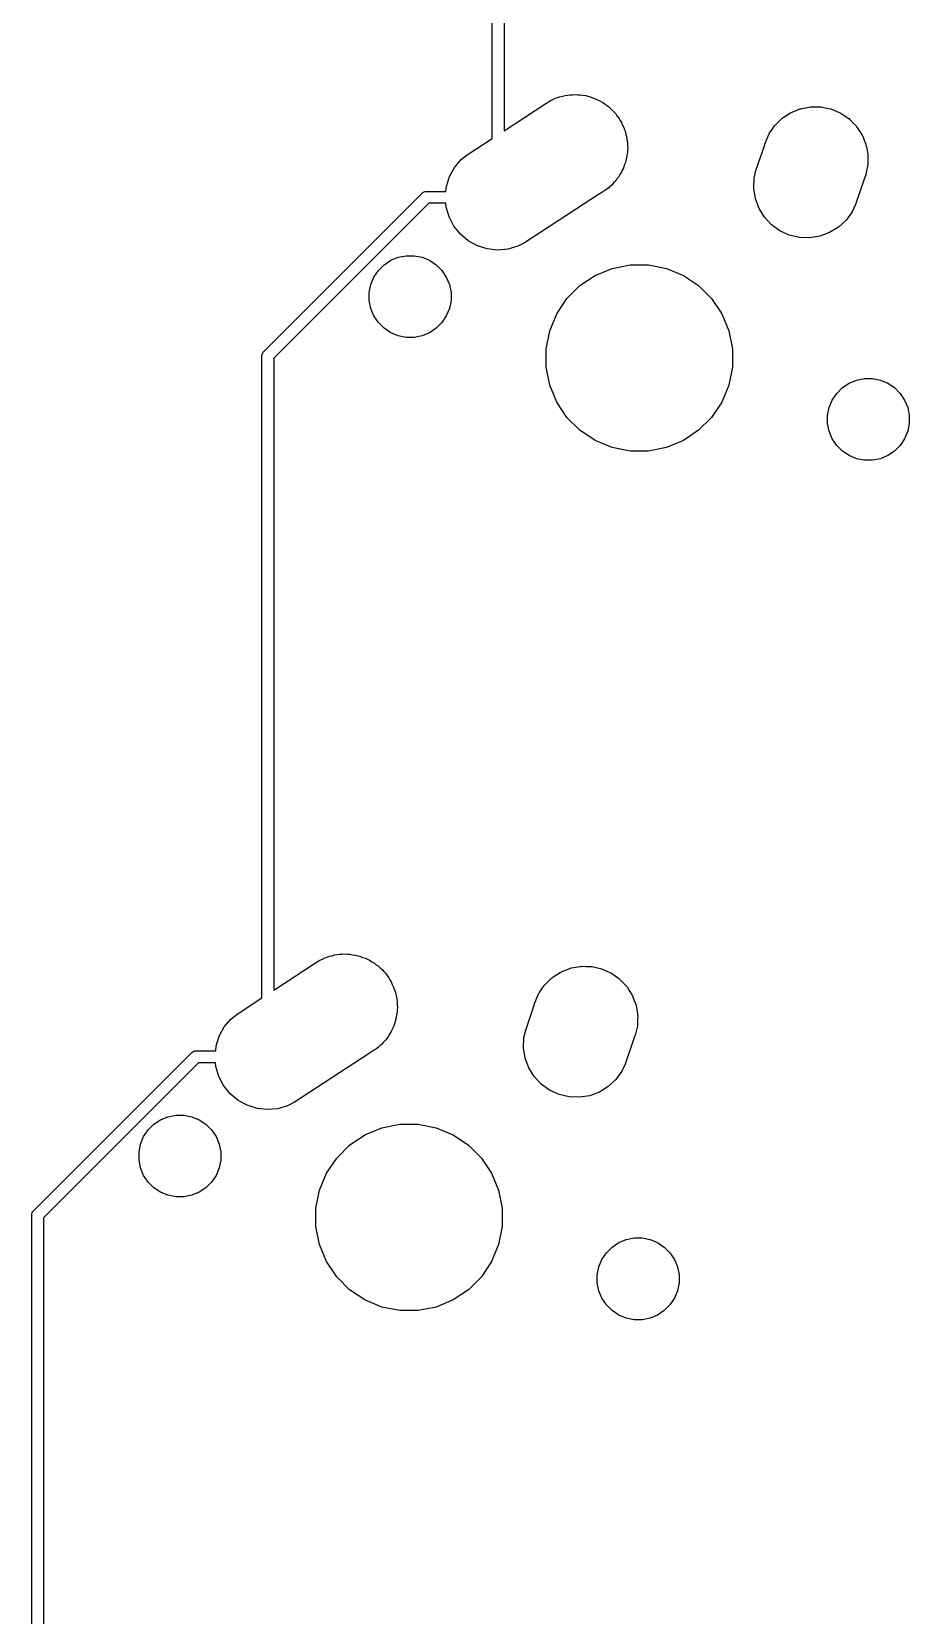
# Model space of a CAD drawing. Extents: x -662 to -203, y -195 to -58.
# Drawn here: x -419.14 to -400.34, y -155 to -121.09 of the extents above; entities that cross this region are included whole.
import ezdxf

# ---------------------------------------------------------------- set-up
doc = ezdxf.new("R2010")
doc.units = 0
doc.layers.add('BLACK', color=7, linetype='CONTINUOUS')

msp = doc.modelspace()

# ---------------------------------------------------------------- linework, layer by layer
at = {"layer": 'BLACK', "linetype": 'CONTINUOUS'}
for p, q in [((-409.276, -123.376), (-409.276, -109.634)), ((-409.022, -109.68), (-409.022, -123.21)), ((-409.022, -123.21), (-408.125, -122.626)), ((-408.125, -122.626), (-408.038, -122.568)), ((-408.038, -122.568), (-407.981, -122.544)), ((-407.981, -122.544), (-407.926, -122.516)), ((-407.926, -122.516), (-407.879, -122.502)), ((-407.879, -122.502), (-407.834, -122.483)), ((-407.834, -122.483), (-407.773, -122.471)), ((-407.773, -122.471), (-407.714, -122.454)), ((-407.714, -122.454), (-407.665, -122.449)), ((-407.665, -122.449), (-407.616, -122.44)), ((-407.616, -122.44), (-407.554, -122.44)), ((-407.554, -122.44), (-407.493, -122.434)), ((-407.493, -122.434), (-407.444, -122.44)), ((-407.444, -122.44), (-407.395, -122.44)), ((-407.395, -122.44), (-407.334, -122.452)), ((-407.334, -122.452), (-407.272, -122.459)), ((-407.272, -122.459), (-407.226, -122.473)), ((-407.226, -122.473), (-407.177, -122.483)), ((-407.177, -122.483), (-407.12, -122.507)), ((-407.12, -122.507), (-407.061, -122.525)), ((-407.061, -122.525), (-407.018, -122.549)), ((-407.018, -122.549), (-406.973, -122.568)), ((-406.973, -122.568), (-406.921, -122.602)), ((-406.921, -122.602), (-406.867, -122.632)), ((-406.867, -122.632), (-406.829, -122.664)), ((-406.829, -122.664), (-406.788, -122.691)), ((-406.788, -122.691), (-406.745, -122.735)), ((-406.745, -122.735), (-406.697, -122.775)), ((-402.666, -122.74), (-402.647, -122.733)), ((-402.647, -122.733), (-402.557, -122.719)), ((-402.557, -122.719), (-402.469, -122.701)), ((-402.469, -122.701), (-402.448, -122.701)), ((-402.448, -122.701), (-402.428, -122.698)), ((-402.428, -122.698), (-402.338, -122.701)), ((-402.338, -122.701), (-402.247, -122.701)), ((-402.247, -122.701), (-402.227, -122.705)), ((-402.227, -122.705), (-402.206, -122.706)), ((-402.206, -122.706), (-402.118, -122.727)), ((-402.118, -122.727), (-402.03, -122.744)), ((-406.697, -122.775), (-406.666, -122.813)), ((-406.666, -122.813), (-406.632, -122.848)), ((-406.632, -122.848), (-406.597, -122.899)), ((-406.597, -122.899), (-406.559, -122.947)), ((-406.559, -122.947), (-406.536, -122.991)), ((-406.536, -122.991), (-406.509, -123.032)), ((-406.509, -123.032), (-406.485, -123.089)), ((-403.205, -123.078), (-403.139, -123.016)), ((-403.139, -123.016), (-403.075, -122.952)), ((-403.075, -122.952), (-403.058, -122.941)), ((-403.058, -122.941), (-403.043, -122.927)), ((-403.043, -122.927), (-402.966, -122.879)), ((-402.966, -122.879), (-402.891, -122.829)), ((-402.891, -122.829), (-402.872, -122.821)), ((-402.872, -122.821), (-402.854, -122.81)), ((-402.854, -122.81), (-402.77, -122.779)), ((-402.77, -122.779), (-402.686, -122.744)), ((-402.686, -122.744), (-402.666, -122.74)), ((-402.03, -122.744), (-402.011, -122.752)), ((-402.011, -122.752), (-401.991, -122.757)), ((-401.991, -122.757), (-401.909, -122.794)), ((-401.909, -122.794), (-401.825, -122.829)), ((-401.825, -122.829), (-401.808, -122.84)), ((-401.808, -122.84), (-401.789, -122.849)), ((-401.789, -122.849), (-401.716, -122.902)), ((-401.716, -122.902), (-401.641, -122.952)), ((-401.641, -122.952), (-401.626, -122.967)), ((-401.626, -122.967), (-401.61, -122.979)), ((-401.61, -122.979), (-401.548, -123.045)), ((-401.548, -123.045), (-401.484, -123.109)), ((-409.809, -123.724), (-409.276, -123.376)), ((-406.485, -123.089), (-406.456, -123.144)), ((-406.456, -123.144), (-406.443, -123.191)), ((-406.443, -123.191), (-406.424, -123.237)), ((-406.424, -123.237), (-406.412, -123.297)), ((-406.412, -123.297), (-406.394, -123.357)), ((-406.394, -123.357), (-406.39, -123.406)), ((-406.39, -123.406), (-406.381, -123.454)), ((-403.411, -123.428), (-403.404, -123.409)), ((-403.404, -123.409), (-403.389, -123.377)), ((-403.389, -123.377), (-403.355, -123.293)), ((-403.355, -123.293), (-403.343, -123.276)), ((-403.343, -123.276), (-403.335, -123.257)), ((-403.335, -123.257), (-403.282, -123.184)), ((-403.282, -123.184), (-403.232, -123.109)), ((-403.232, -123.109), (-403.217, -123.094)), ((-403.217, -123.094), (-403.205, -123.078)), ((-401.484, -123.109), (-401.473, -123.126)), ((-401.473, -123.126), (-401.459, -123.141)), ((-401.459, -123.141), (-401.411, -123.218)), ((-401.411, -123.218), (-401.361, -123.293)), ((-401.361, -123.293), (-401.353, -123.312)), ((-401.353, -123.312), (-401.342, -123.33)), ((-401.342, -123.33), (-401.311, -123.414)), ((-401.311, -123.414), (-401.276, -123.498)), ((-409.939, -123.828), (-409.809, -123.724)), ((-406.393, -123.736), (-406.399, -123.798)), ((-406.381, -123.676), (-406.393, -123.736)), ((-406.381, -123.454), (-406.381, -123.516)), ((-406.381, -123.516), (-406.375, -123.578)), ((-406.375, -123.578), (-406.381, -123.626)), ((-406.381, -123.626), (-406.381, -123.676)), ((-403.629, -124.063), (-403.446, -123.532)), ((-403.446, -123.532), (-403.44, -123.498)), ((-403.44, -123.498), (-403.411, -123.428)), ((-401.276, -123.498), (-401.272, -123.518)), ((-401.272, -123.518), (-401.265, -123.537)), ((-401.265, -123.537), (-401.25, -123.626)), ((-401.25, -123.626), (-401.233, -123.715)), ((-401.233, -123.715), (-401.233, -123.736)), ((-401.233, -123.736), (-401.23, -123.756)), ((-410.188, -124.192), (-410.082, -123.997)), ((-410.082, -123.997), (-409.939, -123.828)), ((-406.49, -124.052), (-406.509, -124.098)), ((-406.466, -124.009), (-406.49, -124.052)), ((-406.448, -123.95), (-406.466, -124.009)), ((-406.424, -123.893), (-406.448, -123.95)), ((-406.414, -123.845), (-406.424, -123.893)), ((-406.399, -123.798), (-406.414, -123.845)), ((-403.667, -124.225), (-403.629, -124.063)), ((-401.258, -124.065), (-401.276, -124.154)), ((-401.238, -123.977), (-401.258, -124.065)), ((-401.237, -123.957), (-401.238, -123.977)), ((-401.233, -123.937), (-401.237, -123.957)), ((-401.23, -123.756), (-401.233, -123.846)), ((-401.233, -123.846), (-401.233, -123.937)), ((-410.267, -124.509), (-410.255, -124.403)), ((-410.255, -124.403), (-410.188, -124.192)), ((-406.754, -124.404), (-406.788, -124.439)), ((-406.715, -124.373), (-406.754, -124.404)), ((-406.676, -124.326), (-406.715, -124.373)), ((-406.632, -124.282), (-406.676, -124.326)), ((-406.604, -124.241), (-406.632, -124.282)), ((-406.573, -124.203), (-406.604, -124.241)), ((-406.543, -124.149), (-406.573, -124.203)), ((-406.509, -124.098), (-406.543, -124.149)), ((-403.675, -124.446), (-403.667, -124.225)), ((-401.305, -124.224), (-401.5, -124.793)), ((-401.276, -124.154), (-401.305, -124.224)), ((-414.165, -127.934), (-410.781, -124.551)), ((-410.635, -124.763), (-413.952, -128.081)), ((-410.781, -124.551), (-410.777, -124.546)), ((-410.777, -124.546), (-410.758, -124.53)), ((-410.758, -124.53), (-410.736, -124.518)), ((-410.736, -124.518), (-410.712, -124.511)), ((-410.712, -124.511), (-410.693, -124.509)), ((-410.693, -124.509), (-410.687, -124.508)), ((-410.687, -124.508), (-410.681, -124.509)), ((-410.681, -124.509), (-410.267, -124.509)), ((-410.267, -124.763), (-410.635, -124.763)), ((-410.26, -124.844), (-410.267, -124.763)), ((-406.979, -124.564), (-408.581, -125.609)), ((-406.973, -124.562), (-406.979, -124.564)), ((-406.886, -124.504), (-406.973, -124.562)), ((-406.845, -124.477), (-406.886, -124.504)), ((-406.84, -124.473), (-406.845, -124.477)), ((-406.788, -124.439), (-406.84, -124.473)), ((-403.639, -124.665), (-403.675, -124.446)), ((-403.562, -124.872), (-403.639, -124.665)), ((-410.198, -125.057), (-410.26, -124.844)), ((-410.096, -125.253), (-410.198, -125.057)), ((-403.446, -125.061), (-403.562, -124.872)), ((-403.295, -125.223), (-403.446, -125.061)), ((-401.569, -124.944), (-401.699, -125.124)), ((-401.5, -124.793), (-401.569, -124.944)), ((-409.957, -125.426), (-410.096, -125.253)), ((-409.788, -125.569), (-409.957, -125.426)), ((-403.115, -125.353), (-403.295, -125.223)), ((-402.914, -125.445), (-403.115, -125.353)), ((-402.698, -125.496), (-402.914, -125.445)), ((-402.05, -125.391), (-402.258, -125.469)), ((-401.861, -125.275), (-402.05, -125.391)), ((-401.699, -125.124), (-401.861, -125.275)), ((-409.593, -125.675), (-409.788, -125.569)), ((-409.382, -125.742), (-409.593, -125.675)), ((-409.162, -125.766), (-409.382, -125.742)), ((-408.941, -125.747), (-409.162, -125.766)), ((-408.728, -125.685), (-408.941, -125.747)), ((-408.581, -125.609), (-408.728, -125.685)), ((-402.476, -125.504), (-402.698, -125.496)), ((-402.258, -125.469), (-402.476, -125.504)), ((-411.713, -126.203), (-411.591, -126.081)), ((-411.591, -126.081), (-411.447, -125.985)), ((-411.447, -125.985), (-411.288, -125.919)), ((-411.288, -125.919), (-411.119, -125.886)), ((-411.119, -125.886), (-410.947, -125.886)), ((-410.947, -125.886), (-410.778, -125.919)), ((-410.778, -125.919), (-410.618, -125.985)), ((-410.618, -125.985), (-410.475, -126.081)), ((-410.475, -126.081), (-410.353, -126.203)), ((-406.708, -126.158), (-406.322, -126.082)), ((-406.322, -126.082), (-405.93, -126.082)), ((-405.93, -126.082), (-405.544, -126.158)), ((-411.874, -126.506), (-411.808, -126.346)), ((-411.808, -126.346), (-411.713, -126.203)), ((-410.353, -126.203), (-410.258, -126.346)), ((-410.258, -126.346), (-410.192, -126.506)), ((-407.397, -126.527), (-407.071, -126.309)), ((-407.071, -126.309), (-406.708, -126.158)), ((-405.544, -126.158), (-405.182, -126.309)), ((-405.182, -126.309), (-404.855, -126.527)), ((-411.908, -126.675), (-411.874, -126.506)), ((-411.908, -126.847), (-411.908, -126.675)), ((-410.192, -126.506), (-410.158, -126.675)), ((-410.158, -126.675), (-410.158, -126.847)), ((-407.893, -127.131), (-407.675, -126.805)), ((-407.675, -126.805), (-407.397, -126.527)), ((-404.855, -126.527), (-404.577, -126.805)), ((-404.577, -126.805), (-404.359, -127.131)), ((-411.874, -127.016), (-411.908, -126.847)), ((-411.808, -127.175), (-411.874, -127.016)), ((-410.192, -127.016), (-410.258, -127.175)), ((-410.158, -126.847), (-410.192, -127.016)), ((-408.043, -127.494), (-407.893, -127.131)), ((-404.359, -127.131), (-404.209, -127.494)), ((-411.713, -127.319), (-411.808, -127.175)), ((-411.591, -127.44), (-411.713, -127.319)), ((-411.447, -127.536), (-411.591, -127.44)), ((-410.475, -127.44), (-410.618, -127.536)), ((-410.353, -127.319), (-410.475, -127.44)), ((-410.258, -127.175), (-410.353, -127.319)), ((-411.288, -127.602), (-411.447, -127.536)), ((-411.119, -127.636), (-411.288, -127.602)), ((-410.947, -127.636), (-411.119, -127.636)), ((-410.778, -127.602), (-410.947, -127.636)), ((-410.618, -127.536), (-410.778, -127.602)), ((-408.12, -127.879), (-408.043, -127.494)), ((-404.209, -127.494), (-404.132, -127.879)), ((-414.207, -128.028), (-414.204, -128.003)), ((-414.206, -128.034), (-414.207, -128.028)), ((-414.206, -141.777), (-414.206, -128.034)), ((-414.204, -128.003), (-414.197, -127.979)), ((-414.197, -127.979), (-414.185, -127.957)), ((-414.185, -127.957), (-414.174, -127.943)), ((-414.174, -127.943), (-414.17, -127.938)), ((-414.17, -127.938), (-414.165, -127.934)), ((-413.952, -128.081), (-413.952, -141.611)), ((-408.12, -128.272), (-408.12, -127.879)), ((-404.132, -127.879), (-404.132, -128.272)), ((-408.043, -128.657), (-408.12, -128.272)), ((-404.132, -128.272), (-404.209, -128.657)), ((-407.893, -129.02), (-408.043, -128.657)), ((-404.209, -128.657), (-404.359, -129.02)), ((-401.995, -128.976), (-401.899, -128.833)), ((-401.899, -128.833), (-401.777, -128.711)), ((-401.777, -128.711), (-401.634, -128.615)), ((-401.634, -128.615), (-401.474, -128.549)), ((-401.474, -128.549), (-401.305, -128.515)), ((-401.305, -128.515), (-401.133, -128.515)), ((-401.133, -128.515), (-400.964, -128.549)), ((-400.964, -128.549), (-400.805, -128.615)), ((-400.805, -128.615), (-400.661, -128.711)), ((-400.661, -128.711), (-400.539, -128.833)), ((-400.539, -128.833), (-400.444, -128.976)), ((-407.675, -129.347), (-407.893, -129.02)), ((-404.359, -129.02), (-404.577, -129.347)), ((-402.094, -129.304), (-402.061, -129.135)), ((-402.061, -129.135), (-401.995, -128.976)), ((-400.444, -128.976), (-400.378, -129.135)), ((-400.378, -129.135), (-400.344, -129.304)), ((-407.397, -129.624), (-407.675, -129.347)), ((-404.577, -129.347), (-404.855, -129.624)), ((-402.094, -129.477), (-402.094, -129.304)), ((-402.061, -129.646), (-402.094, -129.477)), ((-400.344, -129.477), (-400.378, -129.646)), ((-400.344, -129.304), (-400.344, -129.477)), ((-407.071, -129.843), (-407.397, -129.624)), ((-406.708, -129.993), (-407.071, -129.843)), ((-405.182, -129.843), (-405.544, -129.993)), ((-404.855, -129.624), (-405.182, -129.843)), ((-401.995, -129.805), (-402.061, -129.646)), ((-401.899, -129.948), (-401.995, -129.805)), ((-400.444, -129.805), (-400.539, -129.948)), ((-400.378, -129.646), (-400.444, -129.805)), ((-406.322, -130.069), (-406.708, -129.993)), ((-405.93, -130.069), (-406.322, -130.069)), ((-405.544, -129.993), (-405.93, -130.069)), ((-401.777, -130.07), (-401.899, -129.948)), ((-401.634, -130.166), (-401.777, -130.07)), ((-401.474, -130.232), (-401.634, -130.166)), ((-400.805, -130.166), (-400.964, -130.232)), ((-400.661, -130.07), (-400.805, -130.166)), ((-400.539, -129.948), (-400.661, -130.07)), ((-401.305, -130.265), (-401.474, -130.232)), ((-401.133, -130.265), (-401.305, -130.265)), ((-400.964, -130.232), (-401.133, -130.265)), ((-413.952, -141.611), (-413.056, -141.027)), ((-413.056, -141.027), (-412.969, -140.969)), ((-412.969, -140.969), (-412.912, -140.945)), ((-412.912, -140.945), (-412.857, -140.916)), ((-412.857, -140.916), (-412.81, -140.903)), ((-412.81, -140.903), (-412.764, -140.884)), ((-412.764, -140.884), (-412.703, -140.872)), ((-412.703, -140.872), (-412.644, -140.855)), ((-412.644, -140.855), (-412.595, -140.85)), ((-412.595, -140.85), (-412.547, -140.841)), ((-412.547, -140.841), (-412.485, -140.841)), ((-412.485, -140.841), (-412.423, -140.835)), ((-412.423, -140.835), (-412.374, -140.841)), ((-412.374, -140.841), (-412.325, -140.841)), ((-412.325, -140.841), (-412.265, -140.853)), ((-412.265, -140.853), (-412.203, -140.86)), ((-412.203, -140.86), (-412.156, -140.874)), ((-412.156, -140.874), (-412.108, -140.884)), ((-412.108, -140.884), (-412.051, -140.908)), ((-412.051, -140.908), (-411.992, -140.926)), ((-411.992, -140.926), (-411.949, -140.95)), ((-411.949, -140.95), (-411.903, -140.969)), ((-411.903, -140.969), (-411.852, -141.003)), ((-411.852, -141.003), (-411.797, -141.033)), ((-411.797, -141.033), (-411.76, -141.065)), ((-411.76, -141.065), (-411.719, -141.092)), ((-411.719, -141.092), (-411.675, -141.136)), ((-411.675, -141.136), (-411.628, -141.175)), ((-411.628, -141.175), (-411.597, -141.214)), ((-411.597, -141.214), (-411.562, -141.249)), ((-411.562, -141.249), (-411.528, -141.3)), ((-411.528, -141.3), (-411.489, -141.348)), ((-411.489, -141.348), (-411.466, -141.392)), ((-408.069, -141.417), (-408.005, -141.353)), ((-408.005, -141.353), (-407.988, -141.342)), ((-407.988, -141.342), (-407.973, -141.328)), ((-407.973, -141.328), (-407.896, -141.28)), ((-407.896, -141.28), (-407.821, -141.23)), ((-407.821, -141.23), (-407.802, -141.222)), ((-407.802, -141.222), (-407.785, -141.211)), ((-407.785, -141.211), (-407.7, -141.18)), ((-407.7, -141.18), (-407.616, -141.145)), ((-407.616, -141.145), (-407.596, -141.141)), ((-407.596, -141.141), (-407.577, -141.134)), ((-407.577, -141.134), (-407.488, -141.12)), ((-407.488, -141.12), (-407.399, -141.102)), ((-407.399, -141.102), (-407.379, -141.102)), ((-407.379, -141.102), (-407.358, -141.099)), ((-407.358, -141.099), (-407.268, -141.102)), ((-407.268, -141.102), (-407.178, -141.102)), ((-407.178, -141.102), (-407.157, -141.106)), ((-407.157, -141.106), (-407.137, -141.107)), ((-407.137, -141.107), (-407.049, -141.128)), ((-407.049, -141.128), (-406.96, -141.145)), ((-406.96, -141.145), (-406.941, -141.153)), ((-406.941, -141.153), (-406.921, -141.158)), ((-406.921, -141.158), (-406.839, -141.195)), ((-406.839, -141.195), (-406.755, -141.23)), ((-406.755, -141.23), (-406.738, -141.241)), ((-406.738, -141.241), (-406.72, -141.25)), ((-406.72, -141.25), (-406.646, -141.303)), ((-406.646, -141.303), (-406.571, -141.353)), ((-406.571, -141.353), (-406.557, -141.368)), ((-406.557, -141.368), (-406.54, -141.38)), ((-406.54, -141.38), (-406.478, -141.446)), ((-411.466, -141.392), (-411.439, -141.433)), ((-411.439, -141.433), (-411.415, -141.49)), ((-411.415, -141.49), (-411.387, -141.545)), ((-411.387, -141.545), (-411.373, -141.592)), ((-411.373, -141.592), (-411.354, -141.638)), ((-411.354, -141.638), (-411.342, -141.698)), ((-411.342, -141.698), (-411.325, -141.758)), ((-408.32, -141.778), (-408.285, -141.694)), ((-408.285, -141.694), (-408.274, -141.677)), ((-408.274, -141.677), (-408.265, -141.658)), ((-408.265, -141.658), (-408.212, -141.585)), ((-408.212, -141.585), (-408.162, -141.51)), ((-408.162, -141.51), (-408.148, -141.495)), ((-408.148, -141.495), (-408.136, -141.479)), ((-408.136, -141.479), (-408.069, -141.417)), ((-406.478, -141.446), (-406.414, -141.51)), ((-406.414, -141.51), (-406.403, -141.527)), ((-406.403, -141.527), (-406.389, -141.542)), ((-406.389, -141.542), (-406.342, -141.619)), ((-406.342, -141.619), (-406.291, -141.694)), ((-406.291, -141.694), (-406.284, -141.713)), ((-406.284, -141.713), (-406.273, -141.73)), ((-414.74, -142.125), (-414.206, -141.777)), ((-411.325, -141.758), (-411.321, -141.807)), ((-411.321, -141.807), (-411.311, -141.855)), ((-411.311, -141.855), (-411.311, -141.917)), ((-411.311, -141.917), (-411.306, -141.979)), ((-411.306, -141.979), (-411.311, -142.027)), ((-411.311, -142.027), (-411.311, -142.076)), ((-408.559, -142.464), (-408.377, -141.933)), ((-408.377, -141.933), (-408.37, -141.899)), ((-408.37, -141.899), (-408.341, -141.829)), ((-408.341, -141.829), (-408.334, -141.809)), ((-408.334, -141.809), (-408.32, -141.778)), ((-406.273, -141.73), (-406.241, -141.815)), ((-406.241, -141.815), (-406.207, -141.899)), ((-406.207, -141.899), (-406.203, -141.919)), ((-406.203, -141.919), (-406.195, -141.938)), ((-406.195, -141.938), (-406.181, -142.027)), ((-406.181, -142.027), (-406.163, -142.116)), ((-415.119, -142.592), (-415.012, -142.398)), ((-415.012, -142.398), (-414.87, -142.229)), ((-414.87, -142.229), (-414.74, -142.125)), ((-411.378, -142.351), (-411.397, -142.41)), ((-411.354, -142.294), (-411.378, -142.351)), ((-411.345, -142.246), (-411.354, -142.294)), ((-411.33, -142.199), (-411.345, -142.246)), ((-411.323, -142.137), (-411.33, -142.199)), ((-411.311, -142.076), (-411.323, -142.137)), ((-406.168, -142.378), (-406.189, -142.466)), ((-406.167, -142.358), (-406.168, -142.378)), ((-406.163, -142.338), (-406.167, -142.358)), ((-406.163, -142.116), (-406.163, -142.137)), ((-406.163, -142.137), (-406.16, -142.157)), ((-406.16, -142.157), (-406.163, -142.247)), ((-406.163, -142.247), (-406.163, -142.338)), ((-415.185, -142.804), (-415.119, -142.592)), ((-411.606, -142.727), (-411.646, -142.774)), ((-411.562, -142.683), (-411.606, -142.727)), ((-411.535, -142.642), (-411.562, -142.683)), ((-411.503, -142.604), (-411.535, -142.642)), ((-411.474, -142.55), (-411.503, -142.604)), ((-411.439, -142.499), (-411.474, -142.55)), ((-411.42, -142.453), (-411.439, -142.499)), ((-411.397, -142.41), (-411.42, -142.453)), ((-408.605, -142.847), (-408.597, -142.625)), ((-408.597, -142.625), (-408.559, -142.464)), ((-406.236, -142.625), (-406.431, -143.194)), ((-406.207, -142.555), (-406.236, -142.625)), ((-406.189, -142.466), (-406.207, -142.555)), ((-419.095, -146.335), (-415.712, -142.951)), ((-415.712, -142.951), (-415.708, -142.947)), ((-415.708, -142.947), (-415.689, -142.931)), ((-415.689, -142.931), (-415.667, -142.919)), ((-415.667, -142.919), (-415.643, -142.912)), ((-415.643, -142.912), (-415.624, -142.91)), ((-415.624, -142.91), (-415.618, -142.909)), ((-415.618, -142.909), (-415.611, -142.91)), ((-415.611, -142.91), (-415.197, -142.91)), ((-415.197, -142.91), (-415.185, -142.804)), ((-411.909, -142.965), (-413.511, -144.009)), ((-411.903, -142.963), (-411.909, -142.965)), ((-411.817, -142.905), (-411.903, -142.963)), ((-411.775, -142.878), (-411.817, -142.905)), ((-411.77, -142.874), (-411.775, -142.878)), ((-411.719, -142.84), (-411.77, -142.874)), ((-411.684, -142.805), (-411.719, -142.84)), ((-411.646, -142.774), (-411.684, -142.805)), ((-408.57, -143.066), (-408.605, -142.847)), ((-408.493, -143.273), (-408.57, -143.066)), ((-415.565, -143.164), (-418.883, -146.482)), ((-415.198, -143.164), (-415.565, -143.164)), ((-415.19, -143.245), (-415.198, -143.164)), ((-415.129, -143.458), (-415.19, -143.245)), ((-408.376, -143.462), (-408.493, -143.273)), ((-406.5, -143.345), (-406.63, -143.525)), ((-406.431, -143.194), (-406.5, -143.345)), ((-415.026, -143.654), (-415.129, -143.458)), ((-414.888, -143.827), (-415.026, -143.654)), ((-408.225, -143.624), (-408.376, -143.462)), ((-408.046, -143.754), (-408.225, -143.624)), ((-407.844, -143.846), (-408.046, -143.754)), ((-406.792, -143.676), (-406.981, -143.792)), ((-406.63, -143.525), (-406.792, -143.676)), ((-414.718, -143.97), (-414.888, -143.827)), ((-414.524, -144.076), (-414.718, -143.97)), ((-414.312, -144.143), (-414.524, -144.076)), ((-413.659, -144.086), (-413.871, -144.148)), ((-413.511, -144.009), (-413.659, -144.086)), ((-407.628, -143.897), (-407.844, -143.846)), ((-407.407, -143.905), (-407.628, -143.897)), ((-407.188, -143.87), (-407.407, -143.905)), ((-406.981, -143.792), (-407.188, -143.87)), ((-416.521, -144.482), (-416.378, -144.386)), ((-416.378, -144.386), (-416.219, -144.32)), ((-416.219, -144.32), (-416.05, -144.287)), ((-416.05, -144.287), (-415.877, -144.287)), ((-415.877, -144.287), (-415.708, -144.32)), ((-415.708, -144.32), (-415.549, -144.386)), ((-415.549, -144.386), (-415.406, -144.482)), ((-414.092, -144.167), (-414.312, -144.143)), ((-413.871, -144.148), (-414.092, -144.167)), ((-416.805, -144.906), (-416.739, -144.747)), ((-416.739, -144.747), (-416.643, -144.604)), ((-416.643, -144.604), (-416.521, -144.482)), ((-415.406, -144.482), (-415.284, -144.604)), ((-415.284, -144.604), (-415.188, -144.747)), ((-415.188, -144.747), (-415.122, -144.906)), ((-412.328, -144.928), (-412.001, -144.709)), ((-412.001, -144.709), (-411.638, -144.559)), ((-411.638, -144.559), (-411.253, -144.483)), ((-411.253, -144.483), (-410.86, -144.483)), ((-410.86, -144.483), (-410.475, -144.559)), ((-410.475, -144.559), (-410.112, -144.709)), ((-410.112, -144.709), (-409.786, -144.928)), ((-416.838, -145.075), (-416.805, -144.906)), ((-416.838, -145.248), (-416.838, -145.075)), ((-415.122, -144.906), (-415.088, -145.075)), ((-415.088, -145.075), (-415.088, -145.248)), ((-412.605, -145.205), (-412.328, -144.928)), ((-409.786, -144.928), (-409.508, -145.205)), ((-416.805, -145.417), (-416.838, -145.248)), ((-416.739, -145.576), (-416.805, -145.417)), ((-415.122, -145.417), (-415.188, -145.576)), ((-415.088, -145.248), (-415.122, -145.417)), ((-412.824, -145.532), (-412.605, -145.205)), ((-409.508, -145.205), (-409.29, -145.532)), ((-416.643, -145.719), (-416.739, -145.576)), ((-416.521, -145.841), (-416.643, -145.719)), ((-415.284, -145.719), (-415.406, -145.841)), ((-415.188, -145.576), (-415.284, -145.719)), ((-412.974, -145.895), (-412.824, -145.532)), ((-409.29, -145.532), (-409.139, -145.895)), ((-416.378, -145.937), (-416.521, -145.841)), ((-416.219, -146.003), (-416.378, -145.937)), ((-416.05, -146.037), (-416.219, -146.003)), ((-415.877, -146.037), (-416.05, -146.037)), ((-415.708, -146.003), (-415.877, -146.037)), ((-415.549, -145.937), (-415.708, -146.003)), ((-415.406, -145.841), (-415.549, -145.937)), ((-413.05, -146.28), (-412.974, -145.895)), ((-409.139, -145.895), (-409.063, -146.28)), ((-419.137, -146.429), (-419.135, -146.404)), ((-419.137, -146.435), (-419.137, -146.429)), ((-419.137, -160.178), (-419.137, -146.435)), ((-419.135, -146.404), (-419.128, -146.38)), ((-419.128, -146.38), (-419.116, -146.358)), ((-419.116, -146.358), (-419.104, -146.344)), ((-419.104, -146.344), (-419.1, -146.339)), ((-419.1, -146.339), (-419.095, -146.335)), ((-413.05, -146.673), (-413.05, -146.28)), ((-409.063, -146.28), (-409.063, -146.673)), ((-418.883, -146.482), (-418.883, -160.012)), ((-412.974, -147.058), (-413.05, -146.673)), ((-409.063, -146.673), (-409.139, -147.058)), ((-412.824, -147.421), (-412.974, -147.058)), ((-409.139, -147.058), (-409.29, -147.421)), ((-406.829, -147.233), (-406.707, -147.112)), ((-406.707, -147.112), (-406.564, -147.016)), ((-406.564, -147.016), (-406.405, -146.95)), ((-406.405, -146.95), (-406.236, -146.916)), ((-406.236, -146.916), (-406.063, -146.916)), ((-406.063, -146.916), (-405.894, -146.95)), ((-405.894, -146.95), (-405.735, -147.016)), ((-405.735, -147.016), (-405.592, -147.112)), ((-405.592, -147.112), (-405.47, -147.233)), ((-412.605, -147.747), (-412.824, -147.421)), ((-409.29, -147.421), (-409.508, -147.747)), ((-406.991, -147.536), (-406.925, -147.377)), ((-406.925, -147.377), (-406.829, -147.233)), ((-405.47, -147.233), (-405.374, -147.377)), ((-405.374, -147.377), (-405.308, -147.536)), ((-412.328, -148.025), (-412.605, -147.747)), ((-409.508, -147.747), (-409.786, -148.025)), ((-407.025, -147.705), (-406.991, -147.536)), ((-407.025, -147.877), (-407.025, -147.705)), ((-405.308, -147.536), (-405.275, -147.705)), ((-405.275, -147.705), (-405.275, -147.877)), ((-412.001, -148.243), (-412.328, -148.025)), ((-409.786, -148.025), (-410.112, -148.243)), ((-406.991, -148.046), (-407.025, -147.877)), ((-406.925, -148.206), (-406.991, -148.046)), ((-405.308, -148.046), (-405.374, -148.206)), ((-405.275, -147.877), (-405.308, -148.046)), ((-411.638, -148.394), (-412.001, -148.243)), ((-411.253, -148.47), (-411.638, -148.394)), ((-410.86, -148.47), (-411.253, -148.47)), ((-410.475, -148.394), (-410.86, -148.47)), ((-410.112, -148.243), (-410.475, -148.394)), ((-406.829, -148.349), (-406.925, -148.206)), ((-406.707, -148.471), (-406.829, -148.349)), ((-406.564, -148.567), (-406.707, -148.471)), ((-405.592, -148.471), (-405.735, -148.567)), ((-405.47, -148.349), (-405.592, -148.471)), ((-405.374, -148.206), (-405.47, -148.349)), ((-406.405, -148.633), (-406.564, -148.567)), ((-406.236, -148.666), (-406.405, -148.633)), ((-406.063, -148.666), (-406.236, -148.666)), ((-405.894, -148.633), (-406.063, -148.666)), ((-405.735, -148.567), (-405.894, -148.633))]:
    msp.add_line(p, q, dxfattribs=at)

doc.saveas('drawing.dxf')
